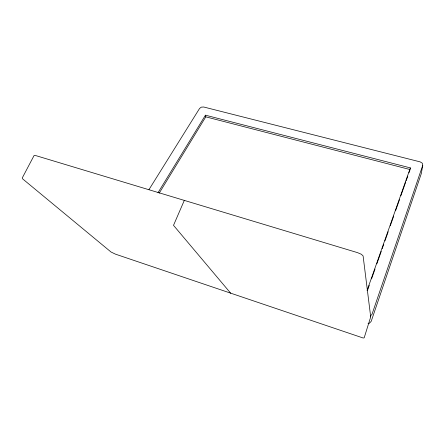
<?xml version="1.0" encoding="UTF-8"?>
<svg xmlns="http://www.w3.org/2000/svg" width="445" height="445" viewBox="0 0 445 445"><rect width="100%" height="100%" fill="white"/><g stroke="black" fill="none" stroke-linecap="round" stroke-linejoin="round"><path stroke-width="0.67" d="M410.19 169.005L410.362 167.898L205.445 115.183L157.964 192.791M148.964 189.631L199.577 108.447L201.34 107.134L203.704 107.006L420.197 161.891L422.361 163.243L422.75 165.295L421.315 173.544L371.202 321.329L369.261 323.37L368.043 323.409M422.75 165.295L371.987 314.342L370.407 315.989M367.069 290.49L410.362 167.898M367.626 289.99L369.244 285.406M371.553 278.865L375.013 269.047M376.859 263.813L381.248 251.375M382.172 248.755L383.785 244.177M384.942 240.901L388.174 231.739M390.254 225.849L393.714 216.031M395.56 210.797L399.488 199.672M400.873 195.744L405.723 181.999M406.185 180.687L407.798 176.109M408.955 172.832L410.106 169.562L205.779 116.84L205.445 115.183M184.308 200.395L173.511 225.342L230.744 293.277M159.193 193.174L205.779 116.84M370.702 316.912L364.171 337.833L363.12 337.994L115.422 254.139L110.994 251.987L22.734 178.957L22.25 177.967L34.098 155.489L36.212 155.728L357.519 252.643L361.379 254.279L363.098 255.925L370.702 316.912"/></g></svg>
